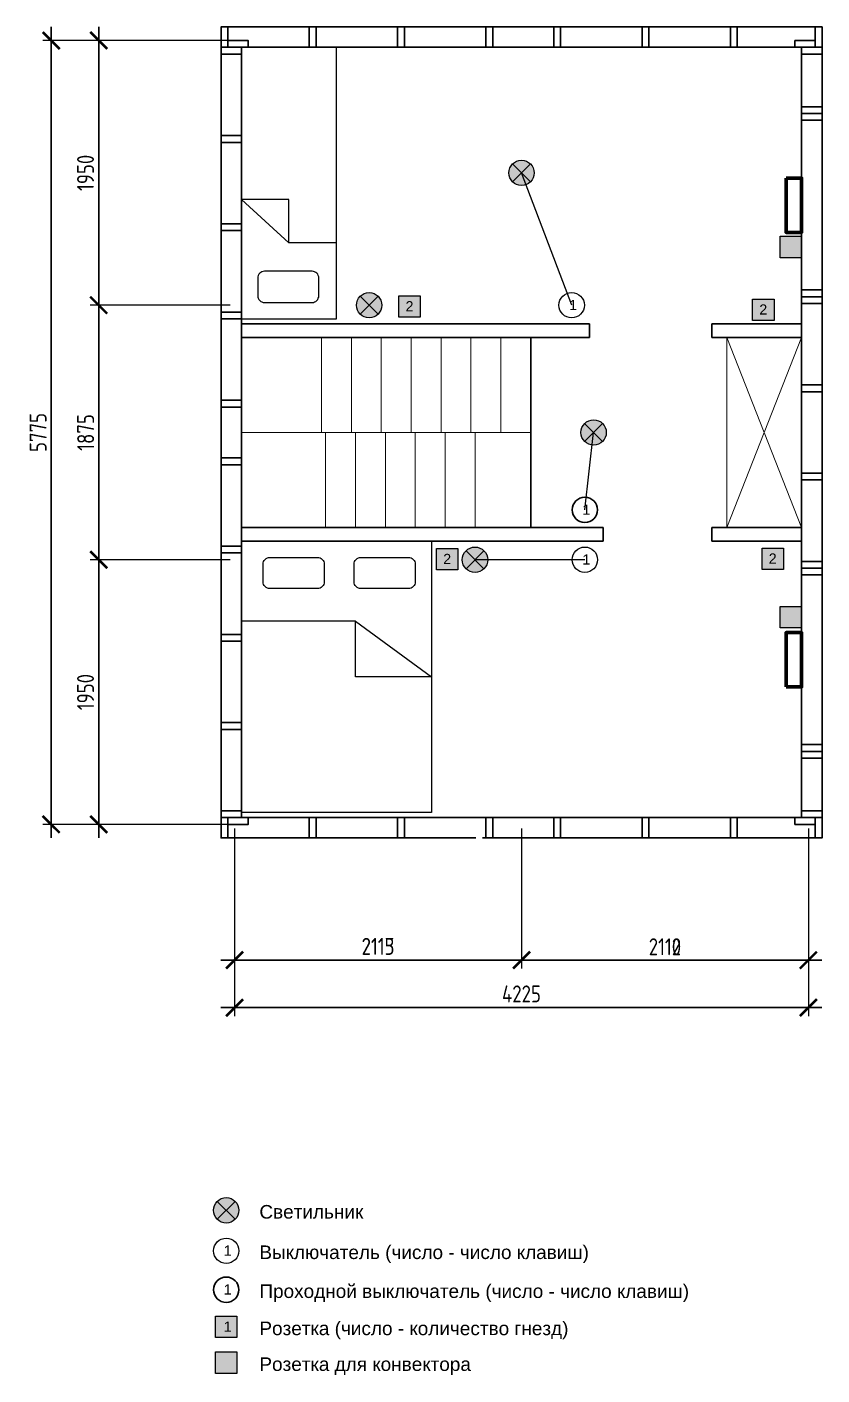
# Model space of a CAD drawing. Header units: millimetres. Extents: x 743280 to 1140305, y -337608 to -106611.
# Drawn here: x 928862 to 934716, y -278339 to -268407 of the extents above; entities that cross this region are included whole.
import ezdxf

# ---------------------------------------------------------------- set-up
doc = ezdxf.new("R2010")
doc.units = ezdxf.units.MM
doc.header["$PDMODE"] = 35
doc.layers.get('Defpoints').update_dxf_attribs({"color": 9})
doc.layers.add('SANTEH', color=7, linetype='Continuous')
for name, color, linetype, lineweight in [('Дефекты жирно', 1, 'Continuous', 70), ('ОСНОВНЫЕ', 7, 'Continuous', 30), ('СПДС_РАЗМЕРЫ', 42, 'Continuous', 13), ('ТОНКИЕ', 250, 'Continuous', 13)]:
    doc.layers.add(name, color=color, linetype=linetype, lineweight=lineweight)
doc.styles.add('GOST 2.304', font='CS_Gost2304.shx')
doc.dimstyles.new('СПДС', dxfattribs={"dimtxt": 2.5, "dimasz": 2.5, "dimexe": 1.25, "dimexo": 0.625, "dimtad": 1, "dimdec": 0, "dimtxsty": 'GOST 2.304', "dimblk": 'ARCHTICK', "dimblk1": 'ARCHTICK', "dimblk2": 'ARCHTICK', "dimcen": 2.5, "dimdle": 2, "dimadec": 0, "dimazin": 2, "dimtfac": 0.75, "dimtdec": 4, "dimtmove": 1, "dimatfit": 3, "dimfxl": 1, "dimtolj": 1, "dimarcsym": 1})

# ---------------------------------------------------------------- blocks, each defined once
blk = doc.blocks.new('1сп')
at = {"layer": 'SANTEH', "ltscale": 100}
for p, q in [((958455.6, -240911.2), (958455.6, -241261.2)), ((958455.6, -241261.2), (958775.6, -241611.2)), ((958455.6, -241261.2), (958775.6, -241261.2)), ((958775.6, -241261.2), (958775.6, -241611.2))]:
    blk.add_line(p, q, dxfattribs=at)
blk.add_lwpolyline([(959303.8, -240911.2), (959895.6, -240911.2), (959895.6, -241611.2), (957895.6, -241611.2), (957895.6, -240911.2), (959303.8, -240911.2)], dxfattribs=at)
blk.add_lwpolyline([(958065.6, -241041.2), (958195.6, -241041.2, -0.414214), (958245.6, -241091.2), (958245.6, -241441.2, -0.414214), (958195.6, -241491.2), (958065.6, -241491.2, -0.414214), (958015.6, -241441.2), (958015.6, -241091.2, -0.414214)], format="xyb", close=True, dxfattribs=at)
blk = doc.blocks.new('2сп')
at = {"layer": 'SANTEH', "ltscale": 100}
for p, q in [((958485.6, -244658.7), (958895.6, -244098.7)), ((958895.6, -244098.7), (958895.6, -244658.7)), ((958485.6, -244658.7), (958485.6, -245498.7)), ((958895.6, -244658.7), (958485.6, -244658.7))]:
    blk.add_line(p, q, dxfattribs=at)
blk.add_lwpolyline([(957895.6, -244098.7), (959895.6, -244098.7), (959895.6, -245498.7), (957895.6, -245498.7)], close=True, dxfattribs=at)
for points in [[(958065.6, -244218.7), (958195.6, -244218.7, -0.414214), (958245.6, -244268.7), (958245.6, -244618.7, -0.414214), (958195.6, -244668.7), (958065.6, -244668.7, -0.414214), (958015.6, -244618.7), (958015.6, -244268.7, -0.414214)], [(958065.6, -244888.7), (958195.6, -244888.7, -0.414214), (958245.6, -244938.7), (958245.6, -245288.7, -0.414214), (958195.6, -245338.7), (958065.6, -245338.7, -0.414214), (958015.6, -245288.7), (958015.6, -244938.7, -0.414214)]]:
    blk.add_lwpolyline(points, format="xyb", close=True, dxfattribs=at)
blk = doc.blocks.new('_ArchTick')
at = {"color": 0, "linetype": 'ByBlock', "const_width": 0.15}
blk.add_lwpolyline([(-0.5, -0.5), (0.5, 0.5)], dxfattribs=at)
blk = doc.blocks.new('*D652')
at = {"layer": 'Defpoints', "color": 0, "transparency": 16777216}
for p in [(930390.6, -268507.4), (929040.6, -274282.4), (930390.6, -274282.4)]:
    blk.add_point(p, dxfattribs=at)
at = {"layer": 'СПДС_РАЗМЕРЫ', "color": 0, "lineweight": -2, "transparency": 16777216}
for p, q in [((929040.6, -268407.4), (929040.6, -274382.4)), ((930359.3, -268507.4), (928978.1, -268507.4)), ((930359.3, -274282.4), (928978.1, -274282.4))]:
    blk.add_line(p, q, dxfattribs=at)
at = {"layer": 'СПДС_РАЗМЕРЫ', "color": 0, "lineweight": -2, "transparency": 16777216, "xscale": 125, "yscale": 125, "zscale": 125}
for p, rotation in [((929040.6, -268507.4), 90), ((929040.6, -274282.4), 270)]:
    blk.add_blockref('_ArchTick', p, dxfattribs=dict(at, rotation=rotation))
at = {"layer": 'СПДС_РАЗМЕРЫ', "color": 0, "transparency": 16777216, "insert": (928944.2, -271394.9), "char_height": 125, "attachment_point": 5, "rotation": 90, "style": 'GOST 2.304'}
blk.add_mtext('\\A1;5775', dxfattribs=at)
blk = doc.blocks.new('*D653')
at = {"layer": 'Defpoints', "color": 0, "transparency": 16777216}
for p in [(930390.6, -272332.4), (929390.6, -274282.4), (930390.6, -274282.4)]:
    blk.add_point(p, dxfattribs=at)
at = {"layer": 'СПДС_РАЗМЕРЫ', "color": 0, "lineweight": -2, "transparency": 16777216}
for p, q in [((929390.6, -272232.4), (929390.6, -274382.4)), ((930359.3, -272332.4), (929328.1, -272332.4)), ((930359.3, -274282.4), (929328.1, -274282.4))]:
    blk.add_line(p, q, dxfattribs=at)
at = {"layer": 'СПДС_РАЗМЕРЫ', "color": 0, "lineweight": -2, "transparency": 16777216, "xscale": 125, "yscale": 125, "zscale": 125}
for p, rotation in [((929390.6, -272332.4), 90), ((929390.6, -274282.4), 270)]:
    blk.add_blockref('_ArchTick', p, dxfattribs=dict(at, rotation=rotation))
at = {"layer": 'СПДС_РАЗМЕРЫ', "color": 0, "transparency": 16777216, "insert": (929293.2, -273307.4), "char_height": 125, "attachment_point": 5, "rotation": 90, "style": 'GOST 2.304'}
blk.add_mtext('\\A1;1950', dxfattribs=at)
blk = doc.blocks.new('*D654')
at = {"layer": 'Defpoints', "color": 0, "transparency": 16777216}
for p in [(930390.6, -270457.4), (929390.6, -272332.4), (930390.6, -272332.4)]:
    blk.add_point(p, dxfattribs=at)
at = {"layer": 'СПДС_РАЗМЕРЫ', "color": 0, "lineweight": -2, "transparency": 16777216}
for p, q in [((929390.6, -270357.4), (929390.6, -272432.4)), ((930359.3, -270457.4), (929328.1, -270457.4)), ((930359.3, -272332.4), (929328.1, -272332.4))]:
    blk.add_line(p, q, dxfattribs=at)
at = {"layer": 'СПДС_РАЗМЕРЫ', "color": 0, "lineweight": -2, "transparency": 16777216, "xscale": 125, "yscale": 125, "zscale": 125}
for p, rotation in [((929390.6, -270457.4), 90), ((929390.6, -272332.4), 270)]:
    blk.add_blockref('_ArchTick', p, dxfattribs=dict(at, rotation=rotation))
at = {"layer": 'СПДС_РАЗМЕРЫ', "color": 0, "transparency": 16777216, "insert": (929294.2, -271394.9), "char_height": 125, "attachment_point": 5, "rotation": 90, "style": 'GOST 2.304'}
blk.add_mtext('\\A1;1875', dxfattribs=at)
blk = doc.blocks.new('*D655')
at = {"layer": 'Defpoints', "color": 0, "transparency": 16777216}
for p in [(930390.6, -268507.4), (929390.6, -270457.4), (930390.6, -270457.4)]:
    blk.add_point(p, dxfattribs=at)
at = {"layer": 'СПДС_РАЗМЕРЫ', "color": 0, "lineweight": -2, "transparency": 16777216}
for p, q in [((929390.6, -268407.4), (929390.6, -270557.4)), ((930359.3, -268507.4), (929328.1, -268507.4)), ((930359.3, -270457.4), (929328.1, -270457.4))]:
    blk.add_line(p, q, dxfattribs=at)
at = {"layer": 'СПДС_РАЗМЕРЫ', "color": 0, "lineweight": -2, "transparency": 16777216, "xscale": 125, "yscale": 125, "zscale": 125}
for p, rotation in [((929390.6, -268507.4), 90), ((929390.6, -270457.4), 270)]:
    blk.add_blockref('_ArchTick', p, dxfattribs=dict(at, rotation=rotation))
at = {"layer": 'СПДС_РАЗМЕРЫ', "color": 0, "transparency": 16777216, "insert": (929293.2, -269482.4), "char_height": 125, "attachment_point": 5, "rotation": 90, "style": 'GOST 2.304'}
blk.add_mtext('\\A1;1950', dxfattribs=at)
blk = doc.blocks.new('*D656')
at = {"layer": 'Defpoints', "color": 0, "transparency": 16777216}
for p in [(930390.6, -274282.4), (934615.6, -274282.4), (930390.6, -275632.4)]:
    blk.add_point(p, dxfattribs=at)
at = {"layer": 'СПДС_РАЗМЕРЫ', "color": 0, "lineweight": -2, "transparency": 16777216}
for p, q in [((930390.6, -274313.7), (930390.6, -275694.9)), ((934615.6, -274313.7), (934615.6, -275694.9)), ((934715.6, -275632.4), (930290.6, -275632.4))]:
    blk.add_line(p, q, dxfattribs=at)
at = {"layer": 'СПДС_РАЗМЕРЫ', "color": 0, "lineweight": -2, "transparency": 16777216, "xscale": 125, "yscale": 125, "zscale": 125, "rotation": 180}
blk.add_blockref('_ArchTick', (930390.6, -275632.4), dxfattribs=at)
at = {"layer": 'СПДС_РАЗМЕРЫ', "color": 0, "lineweight": -2, "transparency": 16777216, "xscale": 125, "yscale": 125, "zscale": 125}
blk.add_blockref('_ArchTick', (934615.6, -275632.4), dxfattribs=at)
at = {"layer": 'СПДС_РАЗМЕРЫ', "color": 0, "transparency": 16777216, "insert": (932503.1, -275531.2), "char_height": 125, "attachment_point": 5, "style": 'GOST 2.304'}
blk.add_mtext('\\A1;4225', dxfattribs=at)
blk = doc.blocks.new('*D657')
at = {"layer": 'Defpoints', "color": 0, "transparency": 16777216}
for p in [(930390.6, -274282.4), (932503.6, -274282.4), (930390.6, -275282.4)]:
    blk.add_point(p, dxfattribs=at)
at = {"layer": 'СПДС_РАЗМЕРЫ', "color": 0, "lineweight": -2, "transparency": 16777216}
for p, q in [((930390.6, -274313.7), (930390.6, -275344.9)), ((932503.6, -274313.7), (932503.6, -275344.9)), ((932603.6, -275282.4), (930290.6, -275282.4))]:
    blk.add_line(p, q, dxfattribs=at)
at = {"layer": 'СПДС_РАЗМЕРЫ', "color": 0, "lineweight": -2, "transparency": 16777216, "xscale": 125, "yscale": 125, "zscale": 125, "rotation": 180}
blk.add_blockref('_ArchTick', (930390.6, -275282.4), dxfattribs=at)
at = {"layer": 'СПДС_РАЗМЕРЫ', "color": 0, "lineweight": -2, "transparency": 16777216, "xscale": 125, "yscale": 125, "zscale": 125}
blk.add_blockref('_ArchTick', (932503.6, -275282.4), dxfattribs=at)
at = {"layer": 'СПДС_РАЗМЕРЫ', "color": 0, "transparency": 16777216, "insert": (931447.1, -275181.2), "char_height": 125, "attachment_point": 5, "style": 'GOST 2.304'}
blk.add_mtext('\\A1;2115', dxfattribs=at)
blk = doc.blocks.new('*D658')
at = {"layer": 'Defpoints', "color": 0, "transparency": 16777216}
for p in [(932503.6, -274282.4), (934615.6, -274282.4), (932503.6, -275282.4)]:
    blk.add_point(p, dxfattribs=at)
at = {"layer": 'СПДС_РАЗМЕРЫ', "color": 0, "lineweight": -2, "transparency": 16777216}
for p, q in [((932503.6, -274313.7), (932503.6, -275344.9)), ((934615.6, -274313.7), (934615.6, -275344.9)), ((934715.6, -275282.4), (932403.6, -275282.4))]:
    blk.add_line(p, q, dxfattribs=at)
at = {"layer": 'СПДС_РАЗМЕРЫ', "color": 0, "lineweight": -2, "transparency": 16777216, "xscale": 125, "yscale": 125, "zscale": 125, "rotation": 180}
blk.add_blockref('_ArchTick', (932503.6, -275282.4), dxfattribs=at)
at = {"layer": 'СПДС_РАЗМЕРЫ', "color": 0, "lineweight": -2, "transparency": 16777216, "xscale": 125, "yscale": 125, "zscale": 125}
blk.add_blockref('_ArchTick', (934615.6, -275282.4), dxfattribs=at)
at = {"layer": 'СПДС_РАЗМЕРЫ', "color": 0, "transparency": 16777216, "insert": (933559.6, -275183.8), "char_height": 125, "attachment_point": 5, "style": 'GOST 2.304'}
blk.add_mtext('\\A1;2110', dxfattribs=at)
blk = doc.blocks.new('*D659')
at = {"layer": 'Defpoints', "color": 0, "transparency": 16777216}
for p in [(929040.6, -268507.4), (930390.6, -268507.4), (930390.6, -274282.4)]:
    blk.add_point(p, dxfattribs=at)
at = {"layer": 'СПДС_РАЗМЕРЫ', "color": 0, "lineweight": -2, "transparency": 16777216}
for p, q in [((929040.6, -274382.4), (929040.6, -268407.4)), ((930359.3, -268507.4), (928978.1, -268507.4)), ((930359.3, -274282.4), (928978.1, -274282.4))]:
    blk.add_line(p, q, dxfattribs=at)
at = {"layer": 'СПДС_РАЗМЕРЫ', "color": 0, "lineweight": -2, "transparency": 16777216, "xscale": 125, "yscale": 125, "zscale": 125}
for p, rotation in [((929040.6, -268507.4), 90), ((929040.6, -274282.4), 270)]:
    blk.add_blockref('_ArchTick', p, dxfattribs=dict(at, rotation=rotation))
at = {"layer": 'СПДС_РАЗМЕРЫ', "color": 0, "transparency": 16777216, "insert": (928944.2, -271394.9), "char_height": 125, "attachment_point": 5, "rotation": 90, "style": 'GOST 2.304'}
blk.add_mtext('\\A1;5775', dxfattribs=at)
blk = doc.blocks.new('*D660')
at = {"layer": 'Defpoints', "color": 0, "transparency": 16777216}
for p in [(929390.6, -272332.4), (930390.6, -272332.4), (930390.6, -274282.4)]:
    blk.add_point(p, dxfattribs=at)
at = {"layer": 'СПДС_РАЗМЕРЫ', "color": 0, "lineweight": -2, "transparency": 16777216}
for p, q in [((929390.6, -274382.4), (929390.6, -272232.4)), ((930359.3, -272332.4), (929328.1, -272332.4)), ((930359.3, -274282.4), (929328.1, -274282.4))]:
    blk.add_line(p, q, dxfattribs=at)
at = {"layer": 'СПДС_РАЗМЕРЫ', "color": 0, "lineweight": -2, "transparency": 16777216, "xscale": 125, "yscale": 125, "zscale": 125}
for p, rotation in [((929390.6, -272332.4), 90), ((929390.6, -274282.4), 270)]:
    blk.add_blockref('_ArchTick', p, dxfattribs=dict(at, rotation=rotation))
at = {"layer": 'СПДС_РАЗМЕРЫ', "color": 0, "transparency": 16777216, "insert": (929293.2, -273307.4), "char_height": 125, "attachment_point": 5, "rotation": 90, "style": 'GOST 2.304'}
blk.add_mtext('\\A1;1950', dxfattribs=at)
blk = doc.blocks.new('*D661')
at = {"layer": 'Defpoints', "color": 0, "transparency": 16777216}
for p in [(929390.6, -270457.4), (930390.6, -270457.4), (930390.6, -272332.4)]:
    blk.add_point(p, dxfattribs=at)
at = {"layer": 'СПДС_РАЗМЕРЫ', "color": 0, "lineweight": -2, "transparency": 16777216}
for p, q in [((929390.6, -272432.4), (929390.6, -270357.4)), ((930359.3, -270457.4), (929328.1, -270457.4)), ((930359.3, -272332.4), (929328.1, -272332.4))]:
    blk.add_line(p, q, dxfattribs=at)
at = {"layer": 'СПДС_РАЗМЕРЫ', "color": 0, "lineweight": -2, "transparency": 16777216, "xscale": 125, "yscale": 125, "zscale": 125}
for p, rotation in [((929390.6, -270457.4), 90), ((929390.6, -272332.4), 270)]:
    blk.add_blockref('_ArchTick', p, dxfattribs=dict(at, rotation=rotation))
at = {"layer": 'СПДС_РАЗМЕРЫ', "color": 0, "transparency": 16777216, "insert": (929294.2, -271394.9), "char_height": 125, "attachment_point": 5, "rotation": 90, "style": 'GOST 2.304'}
blk.add_mtext('\\A1;1875', dxfattribs=at)
blk = doc.blocks.new('*D662')
at = {"layer": 'Defpoints', "color": 0, "transparency": 16777216}
for p in [(929390.6, -268507.4), (930390.6, -268507.4), (930390.6, -270457.4)]:
    blk.add_point(p, dxfattribs=at)
at = {"layer": 'СПДС_РАЗМЕРЫ', "color": 0, "lineweight": -2, "transparency": 16777216}
for p, q in [((929390.6, -270557.4), (929390.6, -268407.4)), ((930359.3, -268507.4), (929328.1, -268507.4)), ((930359.3, -270457.4), (929328.1, -270457.4))]:
    blk.add_line(p, q, dxfattribs=at)
at = {"layer": 'СПДС_РАЗМЕРЫ', "color": 0, "lineweight": -2, "transparency": 16777216, "xscale": 125, "yscale": 125, "zscale": 125}
for p, rotation in [((929390.6, -268507.4), 90), ((929390.6, -270457.4), 270)]:
    blk.add_blockref('_ArchTick', p, dxfattribs=dict(at, rotation=rotation))
at = {"layer": 'СПДС_РАЗМЕРЫ', "color": 0, "transparency": 16777216, "insert": (929293.2, -269482.4), "char_height": 125, "attachment_point": 5, "rotation": 90, "style": 'GOST 2.304'}
blk.add_mtext('\\A1;1950', dxfattribs=at)
blk = doc.blocks.new('*D663')
at = {"layer": 'Defpoints', "color": 0, "transparency": 16777216}
for p in [(930390.6, -274282.4), (934615.6, -274282.4), (934615.6, -275632.4)]:
    blk.add_point(p, dxfattribs=at)
at = {"layer": 'СПДС_РАЗМЕРЫ', "color": 0, "lineweight": -2, "transparency": 16777216}
for p, q in [((930390.6, -274313.7), (930390.6, -275694.9)), ((934615.6, -274313.7), (934615.6, -275694.9)), ((930290.6, -275632.4), (934715.6, -275632.4))]:
    blk.add_line(p, q, dxfattribs=at)
at = {"layer": 'СПДС_РАЗМЕРЫ', "color": 0, "lineweight": -2, "transparency": 16777216, "xscale": 125, "yscale": 125, "zscale": 125, "rotation": 180}
blk.add_blockref('_ArchTick', (930390.6, -275632.4), dxfattribs=at)
at = {"layer": 'СПДС_РАЗМЕРЫ', "color": 0, "lineweight": -2, "transparency": 16777216, "xscale": 125, "yscale": 125, "zscale": 125}
blk.add_blockref('_ArchTick', (934615.6, -275632.4), dxfattribs=at)
at = {"layer": 'СПДС_РАЗМЕРЫ', "color": 0, "transparency": 16777216, "insert": (932503.1, -275531.2), "char_height": 125, "attachment_point": 5, "style": 'GOST 2.304'}
blk.add_mtext('\\A1;4225', dxfattribs=at)
blk = doc.blocks.new('*D664')
at = {"layer": 'Defpoints', "color": 0, "transparency": 16777216}
for p in [(930390.6, -274282.4), (932503.6, -274282.4), (932503.6, -275282.4)]:
    blk.add_point(p, dxfattribs=at)
at = {"layer": 'СПДС_РАЗМЕРЫ', "color": 0, "lineweight": -2, "transparency": 16777216}
for p, q in [((930390.6, -274313.7), (930390.6, -275344.9)), ((932503.6, -274313.7), (932503.6, -275344.9)), ((930290.6, -275282.4), (932603.6, -275282.4))]:
    blk.add_line(p, q, dxfattribs=at)
at = {"layer": 'СПДС_РАЗМЕРЫ', "color": 0, "lineweight": -2, "transparency": 16777216, "xscale": 125, "yscale": 125, "zscale": 125, "rotation": 180}
blk.add_blockref('_ArchTick', (930390.6, -275282.4), dxfattribs=at)
at = {"layer": 'СПДС_РАЗМЕРЫ', "color": 0, "lineweight": -2, "transparency": 16777216, "xscale": 125, "yscale": 125, "zscale": 125}
blk.add_blockref('_ArchTick', (932503.6, -275282.4), dxfattribs=at)
at = {"layer": 'СПДС_РАЗМЕРЫ', "color": 0, "transparency": 16777216, "insert": (931447.1, -275181.2), "char_height": 125, "attachment_point": 5, "style": 'GOST 2.304'}
blk.add_mtext('\\A1;2113', dxfattribs=at)
blk = doc.blocks.new('*D665')
at = {"layer": 'Defpoints', "color": 0, "transparency": 16777216}
for p in [(932503.6, -274282.4), (934615.6, -274282.4), (934615.6, -275282.4)]:
    blk.add_point(p, dxfattribs=at)
at = {"layer": 'СПДС_РАЗМЕРЫ', "color": 0, "lineweight": -2, "transparency": 16777216}
for p, q in [((932503.6, -274313.7), (932503.6, -275344.9)), ((934615.6, -274313.7), (934615.6, -275344.9)), ((932403.6, -275282.4), (934715.6, -275282.4))]:
    blk.add_line(p, q, dxfattribs=at)
at = {"layer": 'СПДС_РАЗМЕРЫ', "color": 0, "lineweight": -2, "transparency": 16777216, "xscale": 125, "yscale": 125, "zscale": 125, "rotation": 180}
blk.add_blockref('_ArchTick', (932503.6, -275282.4), dxfattribs=at)
at = {"layer": 'СПДС_РАЗМЕРЫ', "color": 0, "lineweight": -2, "transparency": 16777216, "xscale": 125, "yscale": 125, "zscale": 125}
blk.add_blockref('_ArchTick', (934615.6, -275282.4), dxfattribs=at)
at = {"layer": 'СПДС_РАЗМЕРЫ', "color": 0, "transparency": 16777216, "insert": (933559.6, -275183.8), "char_height": 125, "attachment_point": 5, "style": 'GOST 2.304'}
blk.add_mtext('\\A1;2112', dxfattribs=at)
blk = doc.blocks.new('свет')
at = {"ltscale": 40}
h = blk.add_hatch(color=2, dxfattribs=at)
h.dxf.hatch_style = 1
edge = h.paths.add_edge_path()
edge.add_arc((937312.8, -268669), 93.4, 0, 360)
for p, q in [((937246.7, -268602.9), (937378.8, -268735)), ((937378.8, -268602.9), (937246.7, -268735))]:
    blk.add_line(p, q, dxfattribs=at)
blk.add_circle((937312.8, -268669), 93.4, dxfattribs=at)

msp = doc.modelspace()

# ---------------------------------------------------------------- hatches: boundary and pattern name
at = {"ltscale": 40}
h = msp.add_hatch(color=3, dxfattribs=at)
h.dxf.hatch_style = 1
h.paths.add_polyline_path([(934566.1, -270107.7), (934566.1, -269949.9), (934408.3, -269949.9), (934408.3, -270107.7)])
h = msp.add_hatch(color=1, dxfattribs=at)
h.dxf.hatch_style = 1
h.paths.add_polyline_path([(931758, -270545.6), (931758, -270387.8), (931600.2, -270387.8), (931600.2, -270545.6)])
h = msp.add_hatch(color=1, dxfattribs=at)
h.dxf.hatch_style = 1
h.paths.add_polyline_path([(934362.9, -270569.4), (934362.9, -270411.6), (934205.1, -270411.6), (934205.1, -270569.4)])
h = msp.add_hatch(color=1, dxfattribs=at)
h.dxf.hatch_style = 1
h.paths.add_polyline_path([(932035.6, -272407.2), (932035.6, -272249.4), (931877.8, -272249.4), (931877.8, -272407.2)])
h = msp.add_hatch(color=1, dxfattribs=at)
h.dxf.hatch_style = 1
h.paths.add_polyline_path([(934432.2, -272404.4), (934432.2, -272246.6), (934274.4, -272246.6), (934274.4, -272404.4)])
h = msp.add_hatch(color=3, dxfattribs=at)
h.dxf.hatch_style = 1
h.paths.add_polyline_path([(934566.1, -272833.9), (934566.1, -272676.1), (934408.3, -272676.1), (934408.3, -272833.9)])
h = msp.add_hatch(color=1, dxfattribs=at)
h.dxf.hatch_style = 1
h.paths.add_polyline_path([(930408.2, -278063.3), (930408.2, -277905.5), (930250.4, -277905.5), (930250.4, -278063.3)])
h = msp.add_hatch(color=3, dxfattribs=at)
h.dxf.hatch_style = 1
h.paths.add_polyline_path([(930408.2, -278327), (930408.2, -278169.2), (930250.4, -278169.2), (930250.4, -278327)])

# ---------------------------------------------------------------- linework, layer by layer
for p, q in [((932872.8, -270457.4), (932503.6, -269482.4)), ((932969.9, -271965), (933034.4, -271394.9)), ((932969.9, -272332.4), (932161.1, -272332.4))]:
    msp.add_line(p, q, dxfattribs=at)
for points in [[(934408.3, -269949.9), (934566.1, -269949.9), (934566.1, -270107.7), (934408.3, -270107.7)], [(931600.2, -270387.8), (931758, -270387.8), (931758, -270545.6), (931600.2, -270545.6)], [(934205.1, -270411.6), (934362.9, -270411.6), (934362.9, -270569.4), (934205.1, -270569.4)], [(931877.8, -272249.4), (932035.6, -272249.4), (932035.6, -272407.2), (931877.8, -272407.2)], [(934274.4, -272246.6), (934432.2, -272246.6), (934432.2, -272404.4), (934274.4, -272404.4)], [(934408.3, -272676.1), (934566.1, -272676.1), (934566.1, -272833.9), (934408.3, -272833.9)], [(930250.4, -277905.5), (930408.2, -277905.5), (930408.2, -278063.3), (930250.4, -278063.3)], [(930250.4, -278169.2), (930408.2, -278169.2), (930408.2, -278327), (930250.4, -278327)]]:
    msp.add_lwpolyline(points, close=True, dxfattribs=at)
for centre in [(932872.8, -270457.4), (932969.9, -272332.4), (930329.3, -277423.7)]:
    msp.add_circle(centre, 93.4, dxfattribs=at)
at = {"layer": 'Дефекты жирно', "ltscale": 40}
for points in [[(934451.1, -269520.5), (934451.1, -269920.5), (934566.1, -269920.5), (934566.1, -269520.5)], [(934451.1, -273269.4), (934451.1, -272869.4), (934566.1, -272869.4), (934566.1, -273269.4)]]:
    msp.add_lwpolyline(points, close=True, dxfattribs=at)
at = {"layer": 'ОСНОВНЫЕ', "ltscale": 100}
for p, q in [((930441.1, -270594.9), (933003.6, -270594.9)), ((933003.6, -270594.9), (933003.6, -270694.9)), ((933903.6, -270594.9), (933903.6, -270694.9)), ((933903.6, -270594.9), (934566.1, -270594.9)), ((930441.1, -270694.9), (933003.6, -270694.9)), ((933903.6, -270694.9), (934566.1, -270694.9)), ((930441.1, -271107.4), (930441.1, -271682.4)), ((934566.1, -271394.9), (934566.1, -271094.9)), ((930441.1, -272094.9), (933103.6, -272094.9)), ((933103.6, -272194.9), (933103.6, -272094.9)), ((933903.6, -272194.9), (933903.6, -272094.9)), ((933903.6, -272094.9), (934566.1, -272094.9)), ((930441.1, -272194.9), (933103.6, -272194.9)), ((933903.6, -272194.9), (934566.1, -272194.9))]:
    msp.add_line(p, q, dxfattribs=at)
for points in [[(932166.1, -274382.4), (930291.1, -274382.4), (930291.1, -268407.4), (932791.1, -268407.4)], [(932791.1, -268407.4), (934716.1, -268407.4), (934716.1, -270944.3)], [(932166.1, -274232.4), (930441.1, -274232.4), (930441.1, -268557.4), (932791.1, -268557.4)], [(934566.1, -268557.4), (934566.1, -274232.4), (932166.1, -274232.4)], [(932791.1, -268557.4), (934566.1, -268557.4), (934566.1, -270944.3)], [(934716.1, -270944.3), (934716.1, -274382.4), (932216.1, -274382.4)]]:
    msp.add_lwpolyline(points, dxfattribs=at)
at = {"layer": 'ОСНОВНЫЕ'}
for points in [[(930291.1, -268407.4), (930341.1, -268407.4), (930341.1, -268557.4), (930291.1, -268557.4)], [(930941.1, -268407.4), (930991.1, -268407.4), (930991.1, -268557.4), (930941.1, -268557.4)], [(931591.1, -268407.4), (931641.1, -268407.4), (931641.1, -268557.4), (931591.1, -268557.4)], [(932241.1, -268407.4), (932291.1, -268407.4), (932291.1, -268557.4), (932241.1, -268557.4)], [(932741.1, -268407.4), (932791.1, -268407.4), (932791.1, -268557.4), (932741.1, -268557.4)], [(933391.1, -268407.4), (933441.1, -268407.4), (933441.1, -268557.4), (933391.1, -268557.4)], [(934041.1, -268407.4), (934091.1, -268407.4), (934091.1, -268557.4), (934041.1, -268557.4)], [(934666.1, -268407.4), (934716.1, -268407.4), (934716.1, -268557.4), (934666.1, -268557.4)], [(930491.1, -268557.4), (930491.1, -268507.4), (930341.1, -268507.4), (930341.1, -268557.4)], [(934666.1, -268557.4), (934666.1, -268507.4), (934516.1, -268507.4), (934516.1, -268557.4)], [(930291.1, -268607.4), (930291.1, -268557.4), (930441.1, -268557.4), (930441.1, -268607.4)], [(934716.1, -268607.4), (934716.1, -268557.4), (934566.1, -268557.4), (934566.1, -268607.4)], [(934716.1, -269044.9), (934716.1, -268994.9), (934566.1, -268994.9), (934566.1, -269044.9)], [(934716.1, -269094.9), (934716.1, -269044.9), (934566.1, -269044.9), (934566.1, -269094.9)], [(930291.1, -269257.4), (930291.1, -269207.4), (930441.1, -269207.4), (930441.1, -269257.4)], [(930291.1, -269907.4), (930291.1, -269857.4), (930441.1, -269857.4), (930441.1, -269907.4)], [(934716.1, -270394.9), (934716.1, -270344.9), (934566.1, -270344.9), (934566.1, -270394.9)], [(934716.1, -270444.9), (934716.1, -270394.9), (934566.1, -270394.9), (934566.1, -270444.9)], [(930291.1, -270557.4), (930291.1, -270507.4), (930441.1, -270507.4), (930441.1, -270557.4)], [(934716.1, -271094.9), (934716.1, -271044.9), (934566.1, -271044.9), (934566.1, -271094.9)], [(930291.1, -271207.4), (930291.1, -271157.4), (930441.1, -271157.4), (930441.1, -271207.4)], [(930291.1, -271632.4), (930291.1, -271582.4), (930441.1, -271582.4), (930441.1, -271632.4)], [(934716.1, -271694.9), (934716.1, -271744.9), (934566.1, -271744.9), (934566.1, -271694.9)], [(930291.1, -272282.4), (930291.1, -272232.4), (930441.1, -272232.4), (930441.1, -272282.4)], [(934716.1, -272344.9), (934716.1, -272394.9), (934566.1, -272394.9), (934566.1, -272344.9)], [(934716.1, -272394.9), (934716.1, -272444.9), (934566.1, -272444.9), (934566.1, -272394.9)], [(930291.1, -272932.4), (930291.1, -272882.4), (930441.1, -272882.4), (930441.1, -272932.4)], [(930291.1, -273582.4), (930291.1, -273532.4), (930441.1, -273532.4), (930441.1, -273582.4)], [(934716.1, -273694.9), (934716.1, -273744.9), (934566.1, -273744.9), (934566.1, -273694.9)], [(934716.1, -273744.9), (934716.1, -273794.9), (934566.1, -273794.9), (934566.1, -273744.9)], [(930291.1, -274232.4), (930291.1, -274182.4), (930441.1, -274182.4), (930441.1, -274232.4)], [(934716.1, -274232.4), (934716.1, -274182.4), (934566.1, -274182.4), (934566.1, -274232.4)], [(930291.1, -274382.4), (930341.1, -274382.4), (930341.1, -274232.4), (930291.1, -274232.4)], [(930491.1, -274232.4), (930491.1, -274282.4), (930341.1, -274282.4), (930341.1, -274232.4)], [(930941.1, -274382.4), (930991.1, -274382.4), (930991.1, -274232.4), (930941.1, -274232.4)], [(931591.1, -274382.4), (931641.1, -274382.4), (931641.1, -274232.4), (931591.1, -274232.4)], [(932241.1, -274382.4), (932291.1, -274382.4), (932291.1, -274232.4), (932241.1, -274232.4)], [(932741.1, -274382.4), (932791.1, -274382.4), (932791.1, -274232.4), (932741.1, -274232.4)], [(933391.1, -274382.4), (933441.1, -274382.4), (933441.1, -274232.4), (933391.1, -274232.4)], [(934041.1, -274382.4), (934091.1, -274382.4), (934091.1, -274232.4), (934041.1, -274232.4)], [(934666.1, -274232.4), (934666.1, -274282.4), (934516.1, -274282.4), (934516.1, -274232.4)], [(934666.1, -274382.4), (934716.1, -274382.4), (934716.1, -274232.4), (934666.1, -274232.4)]]:
    msp.add_lwpolyline(points, close=True, dxfattribs=at)
at = {"layer": 'ОСНОВНЫЕ', "ltscale": 100}
msp.add_lwpolyline([(932571.1, -270694.9), (930441.1, -270694.9), (930441.1, -272094.9), (932571.1, -272094.9)], close=True, dxfattribs=at)
at = {"layer": 'ОСНОВНЫЕ', "ltscale": 40}
for centre in [(932969.9, -271965), (930329.3, -277710.5)]:
    msp.add_circle(centre, 93.4, dxfattribs=at)
at = {"layer": 'ТОНКИЕ', "ltscale": 100}
for p, q in [((931031.1, -271394.9), (931031.1, -270694.9)), ((931251.1, -271394.9), (931251.1, -270694.9)), ((931471.1, -271394.9), (931471.1, -270694.9)), ((931691.1, -271394.9), (931691.1, -270694.9)), ((931911.1, -271394.9), (931911.1, -270694.9)), ((932131.1, -271394.9), (932131.1, -270694.9)), ((932351.1, -271394.9), (932351.1, -270694.9)), ((934015.9, -270694.9), (934015.9, -272094.9)), ((934015.9, -272094.9), (934566.1, -270694.9)), ((934015.9, -270694.9), (934566.1, -272094.9)), ((932571.1, -271394.9), (930441.1, -271394.9)), ((931061.1, -272094.9), (931061.1, -271394.9)), ((931281.1, -272094.9), (931281.1, -271394.9)), ((931501.1, -272094.9), (931501.1, -271394.9)), ((931721.1, -272094.9), (931721.1, -271394.9)), ((931941.1, -272094.9), (931941.1, -271394.9)), ((932161.1, -272094.9), (932161.1, -271394.9))]:
    msp.add_line(p, q, dxfattribs=at)

# ---------------------------------------------------------------- block references
for p in [(-4809.2, -813.5), (-5931.4, -1788.5), (-4278.3, -2726), (-5151.7, -3663.5), (-6983.5, -8456.6)]:
    msp.add_blockref('свет', p)
at = {"layer": 'ОСНОВНЫЕ', "xscale": -1, "rotation": 270}
msp.add_blockref('1сп', (1172052.3, -1228453.1), dxfattribs=at)
at = {"layer": 'ОСНОВНЫЕ', "rotation": 270}
msp.add_blockref('2сп', (1175939.8, 685700.7), dxfattribs=at)

# ---------------------------------------------------------------- texts
at = {"ltscale": 40, "attachment_point": 1, "style": 'GOST 2.304'}
for s, width, insert, char_height in [('\\pi54.06;{\\fArial|b0|i0|c204|p34;2}', 157.797, (931595.4, -270427.5), 75), ('\\pi65.085;{\\fArial|b0|i0|c204|p34;1}', 157.797, (932789, -270418.2), 75), ('\\pi54.06;{\\fArial|b0|i0|c204|p34;2}', 157.797, (934200.3, -270451.3), 75), ('\\pi65.085;{\\fArial|b0|i0|c204|p34;1}', 157.797, (932886.2, -271925.8), 75), ('\\pi54.06;{\\fArial|b0|i0|c204|p34;2}', 157.797, (931872.9, -272289.2), 75), ('\\pi65.085;{\\fArial|b0|i0|c204|p34;1}', 157.797, (932886.2, -272293.2), 75), ('\\pi54.06;{\\fArial|b0|i0|c204|p34;2}', 157.797, (934269.6, -272286.3), 75), ('{\\fArial|b0|i0|c204|p34;Светильник}', 1339.063, (930573.4, -277086.4), 100), ('\\pi65.085;{\\fArial|b0|i0|c204|p34;1}', 157.797, (930245.6, -277384.5), 75), ('{\\fArial|b0|i0|c204|p34;Выключатель (число - число клавиш)}', 3593.982, (930573.4, -277384.5), 100), ('\\pi65.085;{\\fArial|b0|i0|c204|p34;1}', 157.797, (930245.6, -277671.3), 75), ('{\\fArial|b0|i0|c204|p34;Проходной выключатель (число - число клавиш)}', 3736.241, (930573.4, -277671.3), 100), ('\\pi65.085;{\\fArial|b0|i0|c204|p34;1}', 157.797, (930245.6, -277945.2), 75), ('{\\fArial|b0|i0|c204|p34;Розетка (число - количество гнезд)}', 3605.836, (930573.4, -277945.2), 100), ('{\\fArial|b0|i0|c204|p34;Розетка для конвектора}', 1935.214, (930573.4, -278208.9), 100)]:
    msp.add_mtext_dynamic_manual_height_columns(s, width=width, gutter_width=500, heights=[0], dxfattribs=dict(at, insert=insert, char_height=char_height))

# ---------------------------------------------------------------- dimensions: what is measured, and where the dimension line sits
at = {"layer": 'СПДС_РАЗМЕРЫ'}
for base, p1, p2, override, picture, middle in [((929040.6, -274282.4), (930390.6, -268507.4), (930390.6, -274282.4), {"dimscale": 50, "dimlfac": 1, "dimtxsty": 'GOST 2.304', "dimblk1": 'ArchTick', "dimblk2": 'ArchTick', "dimsah": 1, "dimtolj": 1}, '*D652', (928944.2, -271394.9)), ((929040.6, -268507.4), (930390.6, -274282.4), (930390.6, -268507.4), {"dimscale": 50}, '*D659', (928944.2, -271394.9)), ((929390.6, -270457.4), (930390.6, -268507.4), (930390.6, -270457.4), {"dimscale": 50, "dimlfac": 1, "dimtxsty": 'GOST 2.304', "dimblk1": 'ArchTick', "dimblk2": 'ArchTick', "dimsah": 1, "dimtolj": 1}, '*D655', (929293.2, -269482.4)), ((929390.6, -268507.4), (930390.6, -270457.4), (930390.6, -268507.4), {"dimscale": 50}, '*D662', (929293.2, -269482.4)), ((929390.6, -272332.4), (930390.6, -270457.4), (930390.6, -272332.4), {"dimscale": 50, "dimlfac": 1, "dimtxsty": 'GOST 2.304', "dimblk1": 'ArchTick', "dimblk2": 'ArchTick', "dimsah": 1, "dimtolj": 1}, '*D654', (929294.2, -271394.9)), ((929390.6, -270457.4), (930390.6, -272332.4), (930390.6, -270457.4), {"dimscale": 50}, '*D661', (929294.2, -271394.9)), ((929390.6, -274282.4), (930390.6, -272332.4), (930390.6, -274282.4), {"dimscale": 50, "dimlfac": 1, "dimtxsty": 'GOST 2.304', "dimblk1": 'ArchTick', "dimblk2": 'ArchTick', "dimsah": 1, "dimtolj": 1}, '*D653', (929293.2, -273307.4)), ((929390.6, -272332.4), (930390.6, -274282.4), (930390.6, -272332.4), {"dimscale": 50}, '*D660', (929293.2, -273307.4))]:
    dim = msp.add_linear_dim(base=base, p1=p1, p2=p2, angle=270, dimstyle='СПДС', override=override, dxfattribs=at)
    dim.commit()
    dim.dimension.update_dxf_attribs({"geometry": picture, "text_midpoint": middle})
for base, p1, p2, override, picture, middle in [((930390.6, -275632.4), (934615.6, -274282.4), (930390.6, -274282.4), {"dimscale": 50, "dimlfac": 1, "dimtxsty": 'GOST 2.304', "dimblk1": 'ArchTick', "dimblk2": 'ArchTick', "dimsah": 1, "dimtolj": 1}, '*D656', (932503.1, -275531.2)), ((930390.6, -275282.4), (932503.6, -274282.4), (930390.6, -274282.4), {"dimscale": 50, "dimlfac": 1, "dimrnd": 5, "dimtxsty": 'GOST 2.304', "dimblk1": 'ArchTick', "dimblk2": 'ArchTick', "dimsah": 1, "dimtolj": 1}, '*D657', (931447.1, -275181.2)), ((934615.6, -275632.4), (930390.6, -274282.4), (934615.6, -274282.4), {"dimscale": 50}, '*D663', (932503.1, -275531.2)), ((932503.6, -275282.4), (930390.6, -274282.4), (932503.6, -274282.4), {"dimscale": 50}, '*D664', (931447.1, -275181.2)), ((932503.6, -275282.4), (934615.6, -274282.4), (932503.6, -274282.4), {"dimscale": 50, "dimlfac": 1, "dimrnd": 5, "dimtxsty": 'GOST 2.304', "dimblk1": 'ArchTick', "dimblk2": 'ArchTick', "dimsah": 1, "dimtolj": 1}, '*D658', (933559.6, -275183.8)), ((934615.6, -275282.4), (932503.6, -274282.4), (934615.6, -274282.4), {"dimscale": 50}, '*D665', (933559.6, -275183.8))]:
    dim = msp.add_linear_dim(base=base, p1=p1, p2=p2, dimstyle='СПДС', override=override, dxfattribs=at)
    dim.commit()
    dim.dimension.update_dxf_attribs({"geometry": picture, "text_midpoint": middle})

doc.saveas('drawing.dxf')
